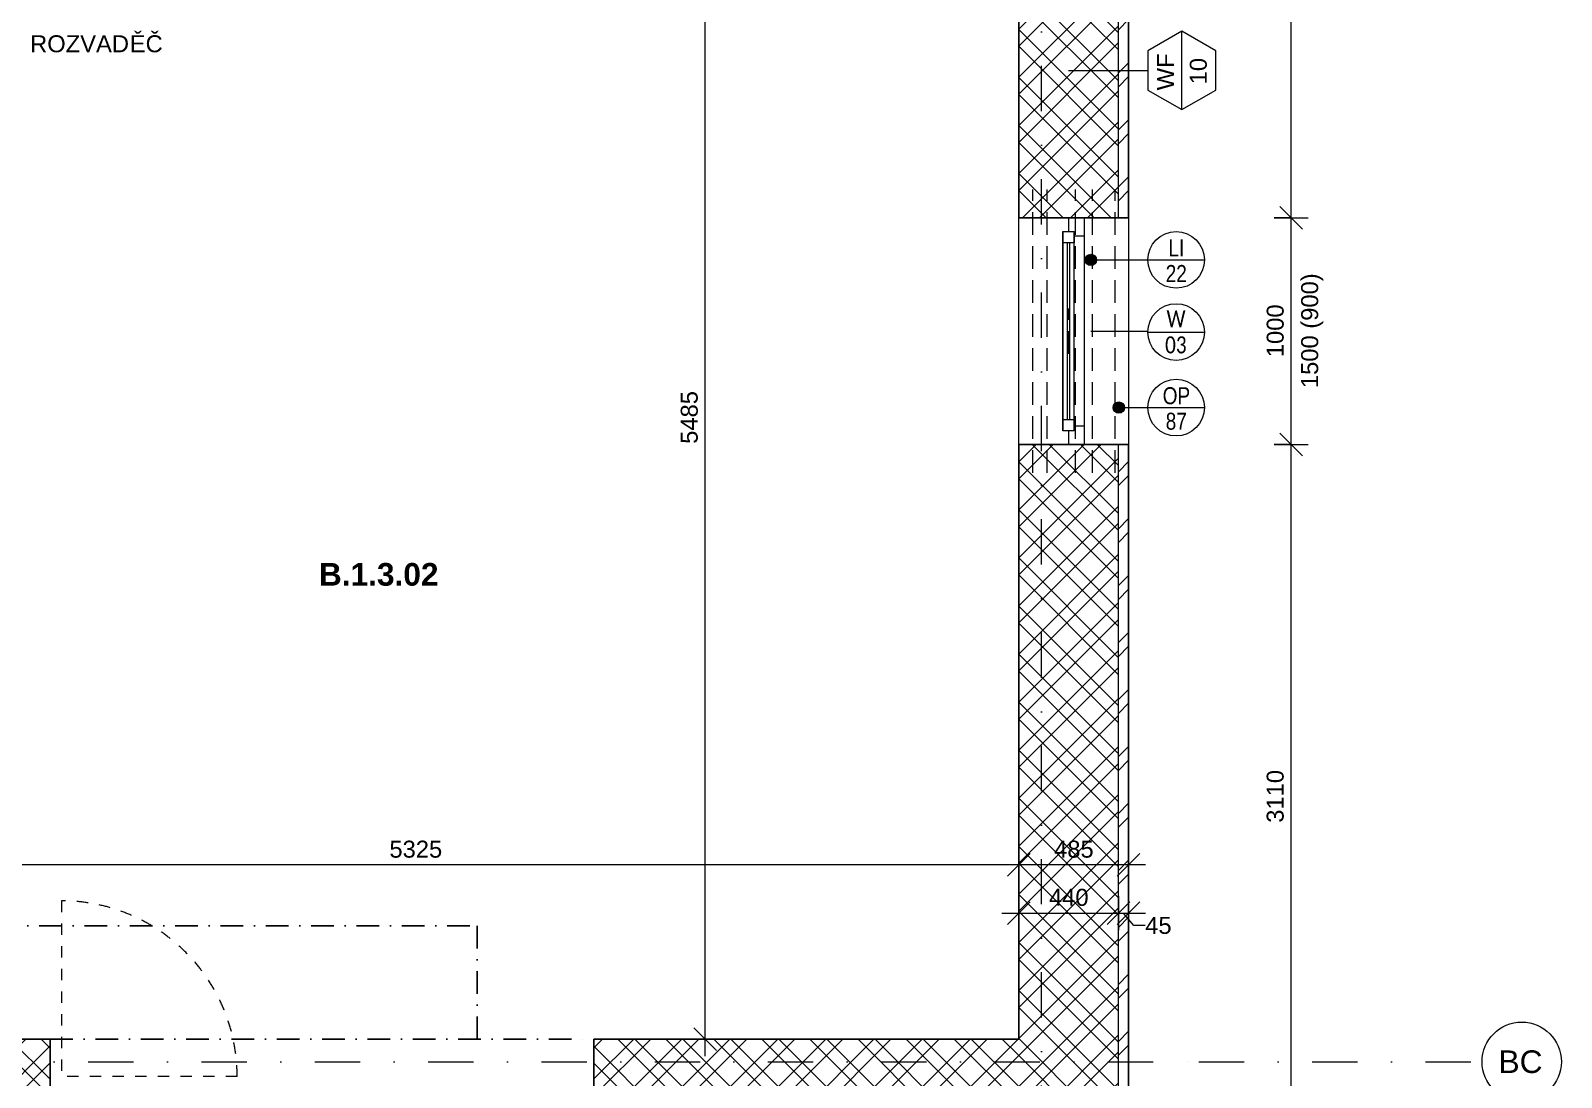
# Model space of a CAD drawing. Header units: millimetres. Extents: x -8633 to 38101, y -2985 to 57546.
# Drawn here: x 16359 to 23116, y 43884 to 48504 of the extents above; entities that cross this region are included whole.
import ezdxf

# ---------------------------------------------------------------- set-up
doc = ezdxf.new("R2010")
doc.units = ezdxf.units.MM
for name, pattern in [('HA_Dash_2mm-S1mm', [100, 50, -50]), ('HA_Dash_3mm-S1mm', [150, 100, -50]), ('HA_DashDot_10mm-S3mm', [500, 200, -150, 0, -150]), ('HA_DashDot_2_2mm-S0_6mm', [110, 50, -30, 0, -30]), ('HA_DashDot_4mm-S1mm', [200, 100, -50, 0, -50])]:
    doc.linetypes.add(name, pattern=pattern)
for name, color, linetype, lineweight in [('A-____-____-DIMS', 9, 'Continuous', 5), ('A-____-____-DIMS-50', 9, 'Continuous', 5), ('A-____-____-IDEN', 9, 'Continuous', 9), ('A-AREA-____-IDEN', 9, 'Continuous', 9), ('A-DOOR-____-MCUT', 9, 'HA_DashDot_2_2mm-S0_6mm', 9), ('A-DOOR-____-OTLN', 9, 'Continuous', 9), ('A-DOOR-FRAM-MCUT', 9, 'Continuous', 9), ('A-FLOR-____-OVHD', 9, 'HA_DashDot_4mm-S1mm', 25), ('A-GENM-____-HDLN', 9, 'HA_Dash_3mm-S1mm', 9), ('A-GENM-____-IDEN', 9, 'Continuous', 9), ('A-GENM-____-OTLN', 9, 'Continuous', 9), ('A-GLAZ-____-IDEN', 9, 'Continuous', 9), ('A-GLAZ-____-MCUT', 9, 'Continuous', 5), ('A-GLAZ-____-OTLN', 9, 'Continuous', 5), ('A-WALL-____-IDEN', 9, 'Continuous', 9), ('A-WALL-____-MCUT', 9, 'Continuous', 25), ('A-WALL-____-OTLN', 9, 'Continuous', 9), ('A-WALL-____-PATT', 9, 'Continuous', 25), ('S-GRID-____-IDEN', 9, 'Continuous', 9), ('S-GRID-____-OTLN', 9, 'Continuous', 5)]:
    doc.layers.add(name, color=color, linetype=linetype, lineweight=lineweight)
doc.styles.add('Arial', font='arial.ttf', dxfattribs={"height": 100})
doc.styles.add('Arial_1', font='arial.ttf', dxfattribs={"height": 75})
doc.styles.add('Arial_2', font='arial.ttf', dxfattribs={"width": 0.8, "height": 75})
doc.styles.add('Arial_B', font='arialbd.ttf', dxfattribs={"height": 100})
doc.styles.add('Calibri', font='calibri.ttf', dxfattribs={"width": 0.8, "height": 75})
doc.dimstyles.new('Inner_Dimensions', dxfattribs={"dimscale": 304.8, "dimtxt": 76.519455, "dimasz": 0.328084, "dimexe": 0.246063, "dimexo": 0.0625, "dimgap": 0.032808, "dimtad": 1, "dimdec": 0, "dimzin": 0, "dimdsep": 46, "dimtxsty": 'Arial_1', "dimblk1": 'OBLIQUE', "dimblk2": 'OBLIQUE', "dimsah": 1, "dimcen": 0.09, "dimdle": 0.246063, "dimazin": 0, "dimtfac": 1, "dimtdec": 4, "dimtix": 1, "dimtmove": 0, "dimatfit": 3, "dimfxl": 0.246063, "dimfxlon": 1, "dimtvp": 1, "dimtolj": 1, "dimtzin": 0, "dimlwd": 9, "dimlwe": 9, "dimarcsym": 2})
doc.dimstyles.new('Inner_Dimensions_2', dxfattribs={"dimscale": 304.8, "dimtxt": 76.519455, "dimasz": 0.328084, "dimexe": 0.246063, "dimexo": 0.0625, "dimgap": 0.032808, "dimtad": 1, "dimdec": 0, "dimzin": 0, "dimdsep": 46, "dimtxsty": 'Arial_1', "dimblk1": 'OBLIQUE', "dimblk2": 'OBLIQUE', "dimsah": 1, "dimcen": 0.09, "dimdle": 0.246063, "dimazin": 0, "dimtfac": 1, "dimtdec": 4, "dimtix": 1, "dimtmove": 1, "dimatfit": 3, "dimfxl": 0.246063, "dimfxlon": 1, "dimtvp": 1, "dimtolj": 1, "dimtzin": 0, "dimlwd": 9, "dimlwe": 9, "dimarcsym": 2})
pattern_1 = [(45, (0, 0), (-106.066, 106.066), []), (45, (75, 0), (-106.066, 106.066), []), (315, (0, 0), (106.066, 106.066), []), (315, (75, 0), (106.066, 106.066), [])]

# ---------------------------------------------------------------- blocks, each defined once
blk = doc.blocks.new('HA_WD_SinglePanel - 1000x1500-1670803-DPS_1NP - B')
at = {"layer": 'A-GLAZ-____-MCUT'}
for p, q in [((-420, 70), (-500, 70)), ((-420, 25), (-420, 70)), ((500, 70), (420, 70)), ((420, 70), (420, 25)), ((-500, 0), (-440, 0)), ((-440, -25), (-440, 25)), ((-440, 25), (-390, 25)), ((-390, 25), (-390, -25)), ((390, 5), (-390, 5)), ((390, -25), (390, 25)), ((390, 25), (440, 25)), ((440, 25), (440, -25)), ((440, 0), (500, 0)), ((-390, -25), (-440, -25)), ((390, -5), (-390, -5)), ((440, -25), (390, -25))]:
    blk.add_line(p, q, dxfattribs=at)
at = {"layer": 'A-GLAZ-____-OTLN'}
for p, q in [((420, 70), (-420, 70)), ((440, 25), (-440, 25)), ((-440, -25), (-440, 25)), ((390, 25), (-390, 25)), ((440, 25), (440, -25)), ((-440, -25), (440, -25)), ((390, -25), (-390, -25))]:
    blk.add_line(p, q, dxfattribs=at)
blk = doc.blocks.new('HA_DR_Double_Swing_Solid - In_BJ_1200x2100_800-1670814-DPS_1NP - B')
at = {"layer": 'A-DOOR-____-MCUT'}
for p, q in [((-600, 57.5), (600, 57.5)), ((-600, -57.5), (600, -57.5))]:
    blk.add_line(p, q, dxfattribs=at)
at = {"layer": 'A-DOOR-____-OTLN', "lineweight": 5}
for p, q in [((600, 857.5), (600, 57.5)), ((-253.6, 257.5), (-600, 57.5))]:
    blk.add_line(p, q, dxfattribs=at)
for centre, radius, start, end in [((600, 57.5), 800, 90, 180), ((-600, 57.5), 400, 360, 30)]:
    blk.add_arc(centre, radius, start, end, dxfattribs=at)
at = {"layer": 'A-DOOR-FRAM-MCUT'}
for p, q in [((-650, 57.5), (-600, 57.5)), ((-600, 57.5), (-600, -57.5)), ((600, 57.5), (650, 57.5)), ((600, -57.5), (600, 57.5)), ((-600, -57.5), (-650, -57.5)), ((650, -57.5), (600, -57.5))]:
    blk.add_line(p, q, dxfattribs=at)
blk = doc.blocks.new('ABMV_CW_Single_Swing_Generic - Ex_Glass_SKLOPNE-1553232-DPS_1NP - B')
at = {"layer": 'A-DOOR-____-OTLN', "linetype": 'HA_Dash_2mm-S1mm', "lineweight": 5}
for p in [(-387.5, -30), (387.5, -805)]:
    blk.add_line(p, (387.5, -30), dxfattribs=at)
blk.add_arc((387.5, -30), 775, 180, 270, dxfattribs=at)
blk = doc.blocks.new('TB_Porotherm KPVarioUNI_1250mm - TB_Porotherm KPVarioUNI_1250mm-1948924-DPS_1NP - B')
at = {"layer": 'A-GENM-____-HDLN'}
for p, q in [((-625, 220), (625, 220)), ((-625, 157.5), (625, 157.5)), ((-625, 95), (625, 95)), ((-100, 0), (100, 0)), ((-625, -30), (625, -30)), ((-625, -105), (625, -105)), ((-625, -205), (625, -205))]:
    blk.add_line(p, q, dxfattribs=at)
blk = doc.blocks.new('Grid - Radius 3_5mm-353793-DPS_1NP - B')
at = {"layer": 'S-GRID-____-IDEN'}
blk.add_circle((0, 0), 3.5, dxfattribs=at)
blk = doc.blocks.new('DIMBLOCK22-DPS_1NP - B')
at = {"layer": 'A-____-____-DIMS-50', "lineweight": 9}
for p, q in [((20720.7, 44746), (20720.7, 44896)), ((20720.7, 44821), (20770.7, 44871)), ((21205.7, 44746), (21205.7, 44896)), ((21205.7, 44821), (21255.7, 44871)), ((20720.7, 44821), (20670.7, 44771)), ((21280.7, 44821), (20720.7, 44821)), ((20720.7, 44821), (20720.7, 44746)), ((21205.7, 44821), (21155.7, 44771)), ((21205.7, 44821), (21205.7, 44746))]:
    blk.add_line(p, q, dxfattribs=at)
at = {"layer": 'A-____-____-DIMS-50', "color": 0, "lineweight": 9, "insert": (20876.7, 44928.4), "char_height": 75, "width": 207.662, "attachment_point": 1, "line_spacing_factor": 0.941778, "style": 'Arial_1'}
blk.add_mtext('485', dxfattribs=at)
blk = doc.blocks.new('_Oblique')
at = {"color": 0, "linetype": 'ByBlock', "lineweight": -2}
blk.add_line((-0.5, -0.5), (0.5, 0.5), dxfattribs=at)
blk = doc.blocks.new('DIMBLOCK23-DPS_1NP - B')
at = {"layer": 'A-____-____-DIMS-50', "lineweight": 9}
for p, q in [((15395.7, 44746), (15395.7, 44896)), ((15395.7, 44821), (15445.7, 44871)), ((20720.7, 44746), (20720.7, 44896)), ((20720.7, 44821), (20770.7, 44871)), ((15395.7, 44821), (15345.7, 44771)), ((20720.7, 44821), (15395.7, 44821)), ((15395.7, 44821), (15395.7, 44746)), ((20720.7, 44821), (20670.7, 44771)), ((20720.7, 44821), (20720.7, 44746))]:
    blk.add_line(p, q, dxfattribs=at)
at = {"layer": 'A-____-____-DIMS-50', "color": 0, "lineweight": 9, "insert": (17942.8, 44928.4), "char_height": 75, "width": 276.883, "attachment_point": 1, "line_spacing_factor": 0.941778, "style": 'Arial_1'}
blk.add_mtext('5325', dxfattribs=at)
blk = doc.blocks.new('DIMBLOCK77-DPS_1NP - B')
at = {"layer": 'A-____-____-DIMS-50', "lineweight": 9}
for p, q in [((21922.5, 46677.7), (21872.5, 46727.7)), ((21847.5, 46677.7), (21997.5, 46677.7)), ((21922.5, 46677.7), (21847.5, 46677.7)), ((21922.5, 43492.7), (21922.5, 46677.7)), ((21922.5, 46677.7), (21972.5, 46627.7)), ((21922.5, 43567.7), (21872.5, 43617.7)), ((21847.5, 43567.7), (21997.5, 43567.7)), ((21922.5, 43567.7), (21847.5, 43567.7)), ((21922.5, 43567.7), (21972.5, 43517.7))]:
    blk.add_line(p, q, dxfattribs=at)
at = {"layer": 'A-____-____-DIMS-50', "color": 0, "lineweight": 9, "insert": (21815.1, 45007.4), "char_height": 75, "width": 276.883, "attachment_point": 1, "rotation": 90, "line_spacing_factor": 0.941778, "style": 'Arial_1'}
blk.add_mtext('3110', dxfattribs=at)
blk = doc.blocks.new('DIMBLOCK78-DPS_1NP - B')
at = {"layer": 'A-____-____-DIMS-50', "lineweight": 9}
for p, q in [((21922.5, 47677.7), (21872.5, 47727.7)), ((21847.5, 47677.7), (21997.5, 47677.7)), ((21922.5, 47677.7), (21847.5, 47677.7)), ((21922.5, 46677.7), (21922.5, 47677.7)), ((21922.5, 47677.7), (21972.5, 47627.7)), ((21922.5, 46677.7), (21872.5, 46727.7)), ((21847.5, 46677.7), (21997.5, 46677.7)), ((21922.5, 46677.7), (21847.5, 46677.7)), ((21922.5, 46677.7), (21972.5, 46627.7))]:
    blk.add_line(p, q, dxfattribs=at)
at = {"layer": 'A-____-____-DIMS-50', "color": 0, "lineweight": 9, "insert": (21815.1, 47062.4), "char_height": 75, "width": 276.883, "attachment_point": 1, "rotation": 90, "line_spacing_factor": 0.941778, "style": 'Arial_1'}
blk.add_mtext('1000', dxfattribs=at)
blk = doc.blocks.new('DIMBLOCK79-DPS_1NP - B')
at = {"layer": 'A-____-____-DIMS-50', "lineweight": 9}
for p, q in [((21847.5, 50677.7), (21997.5, 50677.7)), ((21922.5, 50677.7), (21847.5, 50677.7)), ((21922.5, 50677.7), (21872.5, 50727.7)), ((21922.5, 47677.7), (21922.5, 50677.7)), ((21922.5, 50677.7), (21972.5, 50627.7)), ((21922.5, 47677.7), (21872.5, 47727.7)), ((21847.5, 47677.7), (21997.5, 47677.7)), ((21922.5, 47677.7), (21847.5, 47677.7)), ((21922.5, 47677.7), (21972.5, 47627.7))]:
    blk.add_line(p, q, dxfattribs=at)
at = {"layer": 'A-____-____-DIMS-50', "color": 0, "lineweight": 9, "insert": (21815.1, 49062.4), "char_height": 75, "width": 276.883, "attachment_point": 1, "rotation": 90, "line_spacing_factor": 0.941778, "style": 'Arial_1'}
blk.add_mtext('3000', dxfattribs=at)
blk = doc.blocks.new('HA_TAG_WD - Type Mark-1536199-DPS_1NP - B')
at = {"layer": 'A-GLAZ-____-IDEN'}
blk.add_line((-2.5, 0), (2.5, 0), dxfattribs=at)
blk.add_circle((0, 0), 2.5, dxfattribs=at)
blk = doc.blocks.new('DIMBLOCK153-DPS_1NP - B')
at = {"layer": 'A-____-____-DIMS-50', "lineweight": 9}
for p, q in [((19261.1, 49537.7), (19411.1, 49537.7)), ((19336.1, 49537.7), (19261.1, 49537.7)), ((19336.1, 49537.7), (19286.1, 49587.7)), ((19336.1, 43977.7), (19336.1, 49537.7)), ((19336.1, 49537.7), (19386.1, 49487.7)), ((19336.1, 44052.7), (19286.1, 44102.7)), ((19261.1, 44052.7), (19411.1, 44052.7)), ((19336.1, 44052.7), (19261.1, 44052.7)), ((19336.1, 44052.7), (19386.1, 44002.7))]:
    blk.add_line(p, q, dxfattribs=at)
at = {"layer": 'A-____-____-DIMS-50', "color": 0, "lineweight": 9, "insert": (19228.7, 46679.9), "char_height": 75, "width": 276.883, "attachment_point": 1, "rotation": 90, "line_spacing_factor": 0.941778, "style": 'Arial_1'}
blk.add_mtext('5485', dxfattribs=at)
blk = doc.blocks.new('HA_TAG_GM_Products - Generic-588599-DPS_1NP - B')
at = {"layer": 'A-GENM-____-IDEN'}
blk.add_line((-2.5, 0), (2.5, 0), dxfattribs=at)
blk.add_circle((0, 0), 2.5, dxfattribs=at)
blk = doc.blocks.new('DIMBLOCK274-DPS_1NP - B')
at = {"layer": 'A-____-____-DIMS-50', "lineweight": 9}
for p, q in [((20720.7, 44683.4), (20720.7, 44533.4)), ((20720.7, 44608.4), (20720.7, 44683.4)), ((21160.7, 44683.4), (21160.7, 44533.4)), ((21160.7, 44608.4), (21160.7, 44683.4)), ((20645.7, 44608.4), (21160.7, 44608.4)), ((20720.7, 44608.4), (20670.7, 44558.4)), ((20720.7, 44608.4), (20770.7, 44658.4)), ((21160.7, 44608.4), (21110.7, 44558.4)), ((21160.7, 44608.4), (21210.7, 44658.4))]:
    blk.add_line(p, q, dxfattribs=at)
at = {"layer": 'A-____-____-DIMS-50', "color": 0, "lineweight": 9, "insert": (20854.2, 44715.8), "char_height": 75, "width": 207.662, "attachment_point": 1, "line_spacing_factor": 0.941778, "style": 'Arial_1'}
blk.add_mtext('440', dxfattribs=at)
blk = doc.blocks.new('DIMBLOCK275-DPS_1NP - B')
at = {"layer": 'A-____-____-DIMS-50', "lineweight": 9}
for p, q in [((21160.7, 44683.4), (21160.7, 44533.4)), ((21160.7, 44608.4), (21160.7, 44683.4)), ((21205.7, 44683.4), (21205.7, 44533.4)), ((21205.7, 44608.4), (21205.7, 44683.4)), ((21160.7, 44608.4), (21110.7, 44558.4)), ((21205.7, 44608.4), (21155.7, 44558.4)), ((21160.7, 44608.4), (21210.7, 44658.4)), ((21160.7, 44608.4), (21280.7, 44608.4)), ((21228.9, 44553.3), (21183.2, 44608.4)), ((21205.7, 44608.4), (21255.7, 44658.4)), ((21278.9, 44553.3), (21228.9, 44553.3))]:
    blk.add_line(p, q, dxfattribs=at)
at = {"layer": 'A-____-____-DIMS-50', "color": 0, "lineweight": 9, "insert": (21278.9, 44591.8), "char_height": 75, "width": 138.441, "attachment_point": 1, "line_spacing_factor": 0.941778, "style": 'Arial_1'}
blk.add_mtext('45', dxfattribs=at)
blk = doc.blocks.new('HA_TAG_WA_Partitions - Group _ Type Mark-556634-DPS_1NP - B')
at = {"layer": 'A-WALL-____-IDEN'}
for p, q in [((-1.73, 3), (-3.46, 0)), ((1.73, 3), (-1.73, 3)), ((3.46, 0), (1.73, 3)), ((-3.46, 0), (3.46, 0)), ((-3.46, 0), (-1.73, -3)), ((1.73, -3), (3.46, 0)), ((-1.73, -3), (1.73, -3))]:
    blk.add_line(p, q, dxfattribs=at)

msp = doc.modelspace()

# ---------------------------------------------------------------- hatches: boundary and pattern name
at = {"layer": 'A-GENM-____-IDEN'}
h = msp.add_hatch(color=256, dxfattribs=at)
edge = h.paths.add_edge_path()
edge.add_arc((21039, 47491.8), 25, 0, 360)
h = msp.add_hatch(color=256, dxfattribs=at)
edge = h.paths.add_edge_path()
edge.add_arc((21162.5, 46839.9), 25, 0, 360)
at = {"layer": 'A-WALL-____-PATT', "lineweight": 5}
h = msp.add_hatch(dxfattribs=at)
h.set_pattern_fill('FP_1', color=256, style=0, pattern_type=2)
h.set_pattern_definition(pattern_1)
h.paths.add_polyline_path([(20720.7, 43612.7), (21160.7, 43612.7), (21160.7, 46677.7), (20720.7, 46677.7), (20720.7, 44052.7)])
h.paths.add_polyline_path([(20720.7, 47677.7), (21160.7, 47677.7), (21160.7, 50677.7), (20720.7, 50677.7), (20720.7, 48698)])
h.paths.add_polyline_path([(21160.7, 51677.7), (21160.7, 53302.7), (20720.7, 53302.7), (20720.7, 51677.7)])
h = msp.add_hatch(dxfattribs=at)
h.set_pattern_fill('FP_3', color=256, style=0, pattern_type=2)
h.set_pattern_definition([(45, (0, 0), (-125.7236, 125.7236), []), (45, (0, 190.5), (-125.7236, 125.7236), [])])
h.paths.add_polyline_path([(21160.7, 43567.7), (21205.7, 43567.7), (21205.7, 46677.7), (21160.7, 46677.7), (21160.7, 43612.7)])
h.paths.add_polyline_path([(21160.7, 47677.7), (21205.7, 47677.7), (21205.7, 50677.7), (21160.7, 50677.7), (21160.7, 48698)])
h.paths.add_polyline_path([(21205.7, 51677.7), (21205.7, 53302.7), (21160.7, 53302.7), (21160.7, 51677.7)])
h = msp.add_hatch(dxfattribs=at)
h.set_pattern_fill('FP_1', color=256, style=0, pattern_type=2)
h.set_pattern_definition(pattern_1)
h.paths.add_polyline_path([(20720.7, 43612.7), (20720.7, 44052.7), (18845.7, 44052.7), (18845.7, 43612.7), (19075.7, 43612.7), (19075.7, 43711.8), (19175.7, 43711.8), (19175.7, 43612.7)])
h.paths.add_polyline_path([(16445.7, 43612.7), (16445.7, 44052.7), (14570.7, 44052.7), (14570.7, 43612.7), (14855.7, 43612.7), (14855.7, 43711.8), (14955.7, 43711.8), (14955.7, 43612.7)])
h.paths.add_polyline_path([(12445.7, 43612.7), (13570.7, 43612.7), (13570.7, 44052.7), (12445.7, 44052.7)])
h.paths.add_polyline_path([(10045.7, 43612.7), (10045.7, 44052.7), (8945.7, 44052.7), (8945.7, 43612.7)])
h.paths.add_polyline_path([(7945.7, 43612.7), (7945.7, 44052.7), (6395.7, 44052.7), (6395.7, 43612.7), (6650.7, 43612.7), (6650.7, 43711.8), (6750.7, 43711.8), (6750.7, 43612.7)])
h.paths.add_polyline_path([(5395.7, 43612.7), (5395.7, 44052.7), (4295.7, 44052.7), (4295.7, 43612.7)])
h.paths.add_polyline_path([(1895.7, 43612.7), (1895.7, 44052.7), (-104.3, 44052.7), (-104.3, 43612.7), (390.7, 43612.7), (390.7, 43708.8), (490.7, 43708.8), (490.7, 43612.7)])
h.paths.add_polyline_path([(-2504.3, 43612.7), (-2504.3, 44052.7), (-4979.3, 44052.7), (-4979.3, 43612.7), (-4724.3, 43612.7), (-4724.3, 43711.8), (-4624.3, 43711.3), (-4624.3, 43612.7), (-4147.4, 43612.7)])
h.paths.add_polyline_path([(-5979.3, 43612.7), (-5979.3, 44052.7), (-6819.3, 44052.7), (-6819.3, 43612.7)])

# ---------------------------------------------------------------- linework, layer by layer
at = {"layer": 'A-FLOR-____-OVHD'}
for p, q in [((15395.7, 44552.7), (18330.7, 44552.7)), ((18330.7, 44552.7), (18330.7, 44052.7)), ((16445.7, 44052.7), (18845.7, 44052.7))]:
    msp.add_line(p, q, dxfattribs=at)
at = {"layer": 'A-GENM-____-IDEN'}
for p, q in [((21039, 47491.8), (21290.3, 47491.8)), ((21162.5, 46839.9), (21290.3, 46839.9))]:
    msp.add_line(p, q, dxfattribs=at)
for centre in [(21039, 47491.8), (21162.5, 46839.9)]:
    msp.add_circle(centre, 25, dxfattribs=at)
at = {"layer": 'A-GLAZ-____-IDEN'}
msp.add_line((21039, 47177.7), (21290.3, 47177.7), dxfattribs=at)
at = {"layer": 'A-WALL-____-IDEN'}
msp.add_line((20940.7, 48328.2), (21290, 48328.2), dxfattribs=at)
at = {"layer": 'A-WALL-____-MCUT', "lineweight": 9}
for p, q in [((21160.7, 47677.7), (21160.7, 50677.7)), ((21160.7, 43612.7), (21160.7, 46677.7))]:
    msp.add_line(p, q, dxfattribs=at)
at = {"layer": 'A-WALL-____-MCUT'}
for p, q in [((21205.7, 47677.7), (21205.7, 50677.7)), ((20720.7, 49537.7), (20720.7, 47677.7)), ((20720.7, 47677.7), (21205.7, 47677.7)), ((20720.7, 46677.7), (20720.7, 44052.7)), ((21205.7, 46677.7), (20720.7, 46677.7)), ((21205.7, 43567.7), (21205.7, 46677.7)), ((16445.7, 44052.7), (15395.7, 44052.7)), ((16445.7, 43567.7), (16445.7, 44052.7)), ((20720.7, 44052.7), (18845.7, 44052.7)), ((18845.7, 44052.7), (18845.7, 43567.7))]:
    msp.add_line(p, q, dxfattribs=at)
at = {"layer": 'A-WALL-____-OTLN'}
for p, q in [((20720.7, 46677.7), (20720.7, 47677.7)), ((21205.7, 47677.7), (21205.7, 46677.7))]:
    msp.add_line(p, q, dxfattribs=at)
at = {"layer": 'S-GRID-____-OTLN', "linetype": 'HA_DashDot_10mm-S3mm', "lineweight": 9}
for p, q in [((20820.7, 38646.2), (20820.7, 55921.8)), ((-6891.4, 43952.7), (21515.9, 43952.7)), ((21515.9, 43952.7), (22765.9, 43952.7))]:
    msp.add_line(p, q, dxfattribs=at)

# ---------------------------------------------------------------- block references
at = {"layer": 'A-DOOR-____-OTLN', "rotation": 180}
for name, p in [('HA_DR_Double_Swing_Solid - In_BJ_1200x2100_800-1670814-DPS_1NP - B', (16145.7, 48895.2)), ('ABMV_CW_Single_Swing_Generic - Ex_Glass_SKLOPNE-1553232-DPS_1NP - B', (16883.2, 43857.7))]:
    msp.add_blockref(name, p, dxfattribs=at)
at = {"layer": 'A-GENM-____-IDEN', "xscale": 49.99999999999998, "yscale": 49.99999999999998, "zscale": 49.99999999999998}
for p in [(21415.3, 47491.8), (21415.3, 46839.9)]:
    msp.add_blockref('HA_TAG_GM_Products - Generic-588599-DPS_1NP - B', p, dxfattribs=at)
at = {"layer": 'A-GENM-____-OTLN', "rotation": 90.00000000000081}
msp.add_blockref('TB_Porotherm KPVarioUNI_1250mm - TB_Porotherm KPVarioUNI_1250mm-1948924-DPS_1NP - B', (20940.7, 47177.7), dxfattribs=at)
at = {"layer": 'A-GLAZ-____-IDEN', "xscale": 49.99999999999998, "yscale": 49.99999999999998, "zscale": 49.99999999999998}
msp.add_blockref('HA_TAG_WD - Type Mark-1536199-DPS_1NP - B', (21415.3, 47173.4), dxfattribs=at)
at = {"layer": 'A-GLAZ-____-OTLN', "rotation": 269.9999999999998}
msp.add_blockref('HA_WD_SinglePanel - 1000x1500-1670803-DPS_1NP - B', (20940.7, 47177.7), dxfattribs=at)
at = {"layer": 'A-WALL-____-IDEN', "xscale": 49.99999999999998, "yscale": 49.99999999999998, "zscale": 49.99999999999998, "rotation": 89.99999999999972}
msp.add_blockref('HA_TAG_WA_Partitions - Group _ Type Mark-556634-DPS_1NP - B', (21440, 48328.2), dxfattribs=at)
at = {"layer": 'S-GRID-____-IDEN', "xscale": 49.99999999999998, "yscale": 49.99999999999998, "zscale": 49.99999999999998, "rotation": 269.9999999999996}
msp.add_blockref('Grid - Radius 3_5mm-353793-DPS_1NP - B', (22940.9, 43952.7), dxfattribs=at)

# ---------------------------------------------------------------- texts
at = {"layer": 'A-____-____-IDEN', "lineweight": 5, "char_height": 75, "attachment_point": 1, "style": 'Arial_1'}
for s, insert, width in [('ROZVAD', (16356.9, 48483.3), 533.122), ('ĚČ', (16796.8, 48483.3), 176.371)]:
    msp.add_mtext(s, dxfattribs=dict(at, insert=insert, width=width))
at = {"layer": 'A-AREA-____-IDEN', "lineweight": 5, "insert": (17631.6, 46153.9), "char_height": 100, "width": 653.375, "attachment_point": 1, "style": 'Arial_B'}
msp.add_mtext('B.1.3.02', dxfattribs=at)
at = {"layer": 'A-GENM-____-IDEN', "lineweight": 5, "char_height": 75, "attachment_point": 1, "style": 'Arial_2'}
for s, insert, width in [('LI', (21381.4, 47581.9), 86.582), ('22', (21369.4, 47469.2), 115.443), ('OP', (21356.2, 46930), 147.51), ('87', (21369.4, 46817.3), 115.443)]:
    msp.add_mtext(s, dxfattribs=dict(at, insert=insert, width=width))
at = {"layer": 'A-GLAZ-____-IDEN', "lineweight": 5, "insert": (21967.3, 46925.9), "char_height": 75, "width": 629.325, "attachment_point": 1, "rotation": 90, "style": 'Arial_1'}
msp.add_mtext('1500 (900)', dxfattribs=at)
at = {"layer": 'A-GLAZ-____-IDEN', "lineweight": 5, "char_height": 75, "attachment_point": 1, "style": 'Calibri'}
for s, insert, width in [('W', (21373.4, 47268.6), 105.823), ('03', (21366.8, 47154.3), 121.856)]:
    msp.add_mtext(s, dxfattribs=dict(at, insert=insert, width=width))
at = {"layer": 'A-WALL-____-IDEN', "lineweight": 5, "char_height": 75, "attachment_point": 1, "rotation": 90, "style": 'Arial_1'}
for s, insert, width in [('WF', (21331.1, 48240.2), 208.439), ('10', (21475.6, 48266.7), 144.304)]:
    msp.add_mtext(s, dxfattribs=dict(at, insert=insert, width=width))
at = {"layer": 'S-GRID-____-IDEN', "lineweight": 5, "insert": (22838.6, 44002.8), "char_height": 100, "width": 240.506, "attachment_point": 1, "style": 'Arial'}
msp.add_mtext('BC', dxfattribs=at)

# ---------------------------------------------------------------- dimensions: what is measured, and where the dimension line sits
at = {"layer": 'A-____-____-DIMS', "lineweight": 9}
for base, p1, p2, override, picture, middle in [((21922.5, 50677.7), (21847.5, 47677.7), (21847.5, 50677.7), {"dimpost": '<>', "dimfxl": 3000}, 'DIMBLOCK79-DPS_1NP - B', (21874.2, 49177.7)), ((19336.1, 49537.7), (19261.1, 44052.7), (19261.1, 49537.7), {"dimpost": '<>', "dimfxl": 5485}, 'DIMBLOCK153-DPS_1NP - B', (19287.8, 46795.2)), ((21922.5, 47677.7), (21847.5, 46677.7), (21847.5, 47677.7), {"dimpost": '<>', "dimfxl": 1000}, 'DIMBLOCK78-DPS_1NP - B', (21874.2, 47177.7)), ((21922.5, 46677.7), (21847.5, 43567.7), (21847.5, 46677.7), {"dimpost": '<>', "dimfxl": 3110}, 'DIMBLOCK77-DPS_1NP - B', (21874.2, 45122.7))]:
    dim = msp.add_linear_dim(base=base, p1=p1, p2=p2, angle=90, dimstyle='Inner_Dimensions', override=override, dxfattribs=at)
    dim.commit()
    dim.dimension.update_dxf_attribs({"geometry": picture, "text_midpoint": middle})
for base, p1, p2, override, picture, middle in [((15395.7, 44821), (20720.7, 44746), (15395.7, 44746), {"dimpost": '<>', "dimfxl": 5325}, 'DIMBLOCK23-DPS_1NP - B', (18058.2, 44869.3)), ((20720.7, 44821), (21205.7, 44746), (20720.7, 44746), {"dimpost": '<>', "dimfxl": 485}, 'DIMBLOCK22-DPS_1NP - B', (20963.2, 44869.3)), ((21160.7, 44608.4), (20720.7, 44683.4), (21160.7, 44683.4), {"dimpost": '<>', "dimfxl": 440}, 'DIMBLOCK274-DPS_1NP - B', (20940.7, 44656.7))]:
    dim = msp.add_linear_dim(base=base, p1=p1, p2=p2, dimstyle='Inner_Dimensions', override=override, dxfattribs=at)
    dim.commit()
    dim.dimension.update_dxf_attribs({"geometry": picture, "text_midpoint": middle})
dim = msp.add_linear_dim(base=(21205.7, 44608.4), p1=(21160.7, 44683.4), p2=(21205.7, 44683.4), dimstyle='Inner_Dimensions_2', override={"dimpost": '<>', "dimfxl": 45}, dxfattribs=at)
dim.commit()
dim.dimension.update_dxf_attribs({"geometry": 'DIMBLOCK275-DPS_1NP - B', "text_midpoint": (21348.1, 44541.8), "dimtype": 160})

doc.saveas('drawing.dxf')
